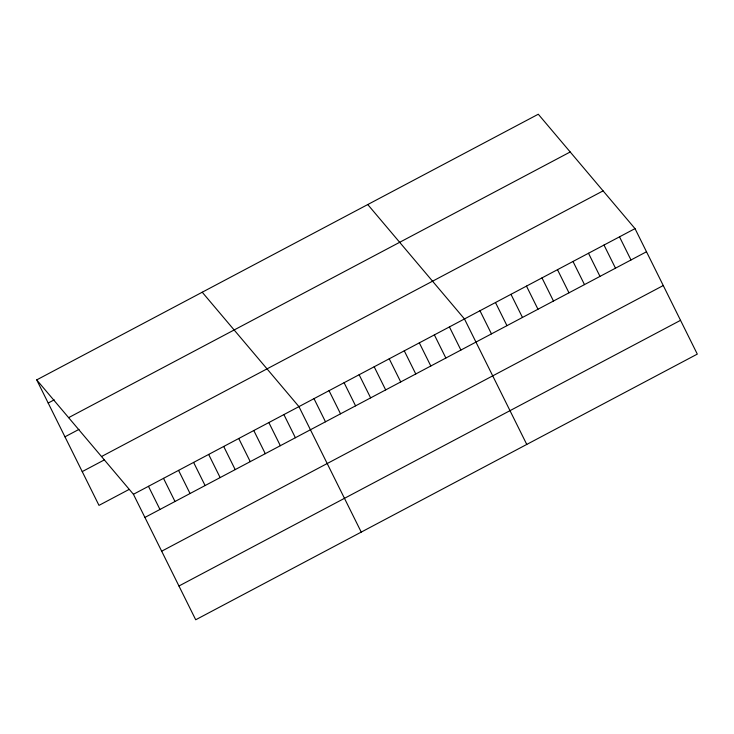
<?xml version="1.0" encoding="UTF-8"?>
<svg xmlns="http://www.w3.org/2000/svg" width="734" height="734" viewBox="0 0 734 734"><rect width="100%" height="100%" fill="white"/><g stroke="black" fill="none" stroke-linecap="round" stroke-linejoin="round"><path stroke-width="1.1" d="M36.7 379.891L538.288 114.229L635.011 228.623L697.3 354.109L195.712 619.771L133.423 494.285L36.7 379.891L98.989 505.377L129.092 489.44M48.187 403.039L54.206 399.846M68.62 417.646L570.208 151.975M64.959 436.813L78.997 429.372M101.503 456.539L603.091 190.868M82.226 471.604L104.301 459.915M133.423 494.285L635.011 228.623M144.91 517.433L646.498 251.762M161.673 551.206L663.261 285.535M178.949 585.998L680.537 320.336M367.752 204.547L464.466 318.951L526.764 444.437M202.226 292.224L298.94 406.618L361.238 532.104M619.505 236.834L630.992 259.974M603.999 245.046L615.487 268.185M588.494 253.258L599.99 276.397M572.997 261.469L584.484 284.608M557.491 269.681L568.978 292.82M541.986 277.892L553.473 301.032M526.48 286.104L537.976 309.243M510.974 294.316L522.47 317.455M495.478 302.527L506.965 325.667M479.972 310.739L491.459 333.878M449.419 326.914L460.906 350.063M434.372 334.887L445.859 358.036M419.325 342.861L430.812 366M404.278 350.824L415.765 373.973M389.231 358.798L400.718 381.946M374.184 366.771L385.671 389.91M359.137 374.735L370.624 397.883M344.09 382.708L355.577 405.856M329.043 390.681L340.53 413.82M313.987 398.645L325.483 421.793M283.893 414.591L295.389 437.73M268.846 422.555L280.342 445.703M253.799 430.528L265.286 453.676M238.752 438.501L250.239 461.64M223.705 446.465L235.192 469.613M208.658 454.438L220.145 477.586M193.611 462.411L205.098 485.55M178.564 470.375L190.051 493.523M163.517 478.348L175.004 501.496M148.47 486.321L159.957 509.46"/></g></svg>
